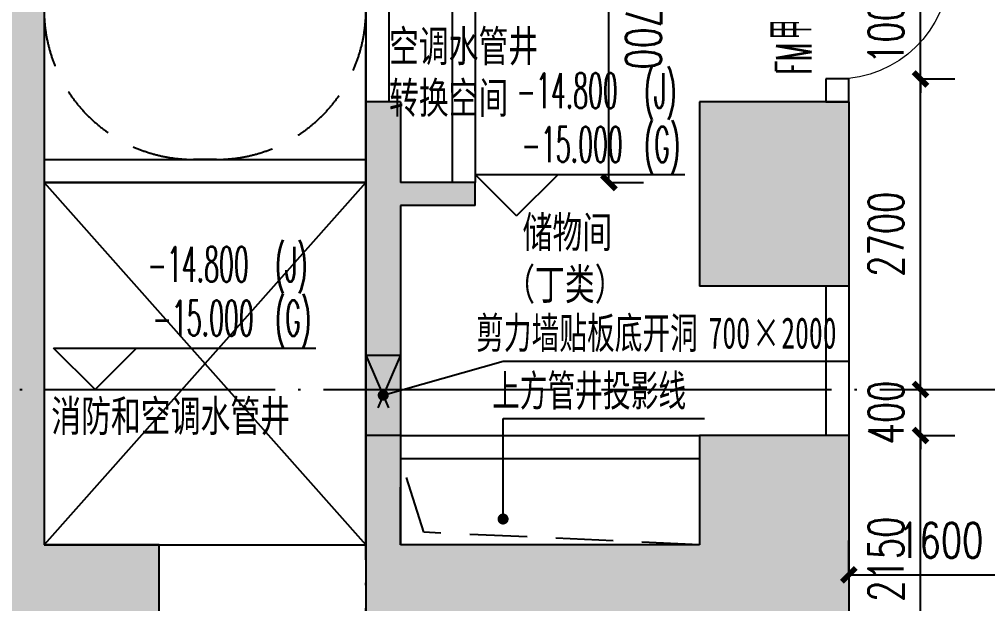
# Model space of a CAD drawing. Header units: millimetres. Extents: x 12325263 to 13848842, y -1463133 to 573208.
# Drawn here: x 12588182 to 12596604, y -1376148 to -1371068 of the extents above; entities that cross this region are included whole.
import ezdxf

# ---------------------------------------------------------------- set-up
doc = ezdxf.new("R2010")
doc.units = ezdxf.units.MM
doc.header["$LTSCALE"] = 1000
for name, pattern in [('ACAD_ISO02W100', [15, 12, -3]), ('DASHED2', [0.375, 0.25, -0.125]), ('DOTE', [2.42, 2, -0.2, 0.02, -0.2])]:
    doc.linetypes.add(name, pattern=pattern)
for name, color, linetype in [('A-ANNO-DIMS', 83, 'Continuous'), ('A-ANNO-ELEV', 3, 'Continuous'), ('A-ANNO-TEXT', 7, 'Continuous'), ('A-AXIS', 16, 'DOTE'), ('A-WALL', 5, 'Continuous'), ('A-WALL-PATT', 8, 'Continuous'), ('A_WALL(防火墙)', 151, 'Continuous'), ('AXIS', 3, 'Continuous'), ('DOOR_FIRE', 1, 'Continuous'), ('DOOR_FIRE_TEXT', 7, 'Continuous'), ('PUB_DIM', 83, 'Continuous'), ('PUB_TEXT', 7, 'Continuous'), ('建筑-楼板开洞', 251, 'Continuous'), ('投影线', 6, 'ACAD_ISO02W100')]:
    doc.layers.add(name, color=color, linetype=linetype)
doc.styles.add('_TCH_DIM', font='SIMPLEX.shx', dxfattribs={"width": 0.7, "bigfont": 'GBCBIG.shx'})
doc.styles.add('_TCH_DIM_T3', font='SIMPLEX.shx', dxfattribs={"width": 0.705882, "bigfont": 'GBCBIG.shx'})
doc.styles.add('_TCH_WINDOW', font='SIMPLEX', dxfattribs={"width": 0.7, "height": 3.5, "bigfont": 'GBCBIG'})
doc.styles.add('TITXV', font='', dxfattribs={"width": 0.7})
doc.styles.add('宋体', font='', dxfattribs={"width": 0.65})
doc.styles.get('TITXV').set_extended_font_data('SimSun')
doc.styles.get('宋体').set_extended_font_data('SimSun')
doc.dimstyles.new('_TCH_ARCH&&120', dxfattribs={"dimtxt": 306, "dimasz": 120, "dimexe": 300, "dimexo": 360, "dimgap": 147, "dimtad": 1, "dimdec": 0, "dimzin": 0, "dimdsep": 46, "dimtxsty": '_TCH_DIM_T3', "dimblk": 'ARCHTICK', "dimcen": 0.09, "dimclrt": 7, "dimazin": 2, "dimtfac": 1, "dimtdec": 0, "dimtix": 1, "dimtmove": 2, "dimatfit": 3, "dimfxl": 1, "dimfxlon": 1, "dimtolj": 1, "dimtzin": 0, "dimarcsym": 0})

# ---------------------------------------------------------------- blocks, each defined once
blk = doc.blocks.new('asdgadfg')
at = {"layer": 'A-WALL-PATT'}
for points in [[(-15900, 19000), (-17150, 19300), (-17150, 9050), (-15900, 10250)], [(-13100, 14100), (-13100, 13400), (-12900, 13333.3), (-12800, 13400), (-12800, 14100)], [(-10200, 14100), (-10200, 12500), (-8900, 12500), (-8900, 14100)], [(-12900, 13333.3), (-13100, 13400), (-13100, 9050), (-12800, 10250), (-12800, 13200)], [(-12149.7, 13400), (-12800, 13400), (-12900, 13333.3), (-12800, 13200), (-12149.7, 13200)], [(-10200, 11200), (-10200, 10250), (-8900, 9050), (-8900, 11200)], [(-14900, 10250), (-15900, 10250), (-17150, 9050), (-14900, 9050)], [(-8900, 9050), (-10200, 10250), (-12800, 10250), (-13100, 9050)]]:
    blk.add_hatch(color=256, dxfattribs=at).paths.add_polyline_path(points)
at = {"layer": 'A-WALL'}
for p, q in [((-15900, 19000), (-15900, 10250)), ((-13100, 14100), (-13100, 13400)), ((-12800, 14100), (-13100, 14100)), ((-12800, 14100), (-12800, 13400)), ((-10200, 14100), (-10200, 12500)), ((-8900, 14100), (-10200, 14100)), ((-8900, 14100), (-8900, 12500)), ((-13100, 13400), (-13100, 9050)), ((-12149.7, 13400), (-12800, 13400)), ((-12149.7, 13200), (-12149.7, 13400)), ((-12800, 13200), (-12800, 10250)), ((-12149.7, 13200), (-12800, 13200)), ((-8900, 12500), (-10200, 12500)), ((-10200, 11200), (-10200, 10250)), ((-8900, 11200), (-10200, 11200)), ((-8900, 11200), (-8900, 9050)), ((-14900, 10250), (-15900, 10250)), ((-14900, 9050), (-14900, 10250)), ((-10200, 10250), (-12800, 10250))]:
    blk.add_line(p, q, dxfattribs=at)
blk = doc.blocks.new('qlzw')
at = {"layer": 'A-AXIS'}
for p, q in [((12457766.8, 979489.8), (12457766.8, 1082089.8)), ((12411416.8, 1007589.8), (12486866.8, 1007589.8))]:
    blk.add_line(p, q, dxfattribs=at)
blk = doc.blocks.new('_ArchTick')
at = {"color": 0, "linetype": 'ByBlock', "const_width": 0.4}
blk.add_lwpolyline([(-0.5, -0.5), (0.5, 0.5)], dxfattribs=at)
blk = doc.blocks.new('*D3335')
at = {"layer": 'A-ANNO-DIMS', "color": 0, "lineweight": -2, "transparency": 16777216}
for p, q in [((12593308.9, -1369786.7), (12593609.9, -1369786.7)), ((12593310.1, -1372486.7), (12593309.9, -1369786.7)), ((12593309.1, -1372486.7), (12593610.1, -1372486.7))]:
    blk.add_line(p, q, dxfattribs=at)
at = {"layer": 'Defpoints', "color": 0, "transparency": 16777216}
for p in [(12592146.8, -1369786.8), (12593309.9, -1369786.7), (12592147.1, -1372486.8)]:
    blk.add_point(p, dxfattribs=at)
at = {"layer": 'A-ANNO-DIMS', "color": 0, "lineweight": -2, "transparency": 16777216, "xscale": 120, "yscale": 120, "zscale": 120}
for p, rotation in [((12593309.9, -1369786.7), 90.00527191770229), ((12593310.1, -1372486.7), 270.0052719177023)]:
    blk.add_blockref('_ArchTick', p, dxfattribs=dict(at, rotation=rotation))
at = {"layer": 'A-ANNO-DIMS', "color": 7, "transparency": 16777216, "insert": (12593610, -1371136.7), "char_height": 306, "attachment_point": 5, "rotation": 270.00527, "style": '_TCH_DIM_T3'}
blk.add_mtext('\\A1;2700', dxfattribs=at)
blk = doc.blocks.new('*D3597')
at = {"layer": 'Defpoints', "color": 0, "transparency": 16777216}
for p in [(12595296.8, -1374686.8), (12596020, -1374686.8), (12595296.8, -1376836.8)]:
    blk.add_point(p, dxfattribs=at)
at = {"layer": 'PUB_DIM', "color": 0, "lineweight": -2, "transparency": 16777216}
for p, q in [((12596019, -1374686.8), (12596320, -1374686.8)), ((12596020, -1376836.8), (12596020, -1374686.8)), ((12596019, -1376836.8), (12596320, -1376836.8))]:
    blk.add_line(p, q, dxfattribs=at)
at = {"layer": 'PUB_DIM', "color": 0, "lineweight": -2, "transparency": 16777216, "xscale": 120, "yscale": 120, "zscale": 120}
for p, rotation in [((12596020, -1374686.8), 90), ((12596020, -1376836.8), 270)]:
    blk.add_blockref('_ArchTick', p, dxfattribs=dict(at, rotation=rotation))
at = {"layer": 'PUB_DIM', "color": 7, "transparency": 16777216, "insert": (12595720, -1375761.8), "char_height": 306, "attachment_point": 5, "rotation": 90, "style": '_TCH_DIM_T3'}
blk.add_mtext('\\A1;2150', dxfattribs=at)
blk = doc.blocks.new('*D3598')
at = {"layer": 'Defpoints', "color": 0, "transparency": 16777216}
for p in [(12595296.8, -1374286.8), (12596020, -1374286.8), (12595296.8, -1374686.8)]:
    blk.add_point(p, dxfattribs=at)
at = {"layer": 'PUB_DIM', "color": 0, "lineweight": -2, "transparency": 16777216}
for p, q in [((12596020, -1374286.8), (12596020, -1374166.8)), ((12596019, -1374286.8), (12596320, -1374286.8)), ((12596020, -1374686.8), (12596020, -1374286.8)), ((12596019, -1374686.8), (12596320, -1374686.8)), ((12596020, -1374686.8), (12596020, -1374806.8))]:
    blk.add_line(p, q, dxfattribs=at)
at = {"layer": 'PUB_DIM', "color": 0, "lineweight": -2, "transparency": 16777216, "xscale": 120, "yscale": 120, "zscale": 120}
for p, rotation in [((12596020, -1374286.8), 270), ((12596020, -1374686.8), 90)]:
    blk.add_blockref('_ArchTick', p, dxfattribs=dict(at, rotation=rotation))
at = {"layer": 'PUB_DIM', "color": 7, "transparency": 16777216, "insert": (12595720, -1374486.8), "char_height": 306, "attachment_point": 5, "rotation": 90, "style": '_TCH_DIM_T3'}
blk.add_mtext('\\A1;400', dxfattribs=at)
blk = doc.blocks.new('*D3599')
at = {"layer": 'Defpoints', "color": 0, "transparency": 16777216}
for p in [(12595296.8, -1371586.8), (12596020, -1371586.8), (12595296.8, -1374286.8)]:
    blk.add_point(p, dxfattribs=at)
at = {"layer": 'PUB_DIM', "color": 0, "lineweight": -2, "transparency": 16777216}
for p, q in [((12596019, -1371586.8), (12596320, -1371586.8)), ((12596020, -1374286.8), (12596020, -1371586.8)), ((12596019, -1374286.8), (12596320, -1374286.8))]:
    blk.add_line(p, q, dxfattribs=at)
at = {"layer": 'PUB_DIM', "color": 0, "lineweight": -2, "transparency": 16777216, "xscale": 120, "yscale": 120, "zscale": 120}
for p, rotation in [((12596020, -1371586.8), 90), ((12596020, -1374286.8), 270)]:
    blk.add_blockref('_ArchTick', p, dxfattribs=dict(at, rotation=rotation))
at = {"layer": 'PUB_DIM', "color": 7, "transparency": 16777216, "insert": (12595720, -1372936.8), "char_height": 306, "attachment_point": 5, "rotation": 90, "style": '_TCH_DIM_T3'}
blk.add_mtext('\\A1;2700', dxfattribs=at)
blk = doc.blocks.new('*D3600')
at = {"layer": 'Defpoints', "color": 0, "transparency": 16777216}
for p in [(12595296.8, -1370586.8), (12596020, -1370586.8), (12595296.8, -1371586.8)]:
    blk.add_point(p, dxfattribs=at)
at = {"layer": 'PUB_DIM', "color": 0, "lineweight": -2, "transparency": 16777216}
for p, q in [((12596020, -1370586.8), (12596020, -1370466.8)), ((12596019, -1370586.8), (12596320, -1370586.8)), ((12596020, -1371586.8), (12596020, -1370586.8)), ((12596019, -1371586.8), (12596320, -1371586.8)), ((12596020, -1371586.8), (12596020, -1371706.8))]:
    blk.add_line(p, q, dxfattribs=at)
at = {"layer": 'PUB_DIM', "color": 0, "lineweight": -2, "transparency": 16777216, "xscale": 120, "yscale": 120, "zscale": 120}
for p, rotation in [((12596020, -1370586.8), 270), ((12596020, -1371586.8), 90)]:
    blk.add_blockref('_ArchTick', p, dxfattribs=dict(at, rotation=rotation))
at = {"layer": 'PUB_DIM', "color": 7, "transparency": 16777216, "insert": (12595720, -1371086.8), "char_height": 306, "attachment_point": 5, "rotation": 90, "style": '_TCH_DIM_T3'}
blk.add_mtext('\\A1;1000', dxfattribs=at)
blk = doc.blocks.new('*D3676')
at = {"layer": 'A-ANNO-DIMS', "color": 0, "lineweight": -2, "transparency": 16777216}
for p, q in [((12595396.8, -1375899.2), (12595396.8, -1375598.2)), ((12596996.8, -1375899.2), (12596996.8, -1375598.2)), ((12595396.8, -1375898.2), (12596996.8, -1375898.2))]:
    blk.add_line(p, q, dxfattribs=at)
at = {"layer": 'Defpoints', "color": 0, "transparency": 16777216}
for p in [(12596996.8, -1375898.2), (12595396.8, -1376836.8), (12596996.8, -1376836.8)]:
    blk.add_point(p, dxfattribs=at)
at = {"layer": 'A-ANNO-DIMS', "color": 0, "lineweight": -2, "transparency": 16777216, "xscale": 120, "yscale": 120, "zscale": 120, "rotation": 180}
blk.add_blockref('_ArchTick', (12595396.8, -1375898.2), dxfattribs=at)
at = {"layer": 'A-ANNO-DIMS', "color": 0, "lineweight": -2, "transparency": 16777216, "xscale": 120, "yscale": 120, "zscale": 120}
blk.add_blockref('_ArchTick', (12596996.8, -1375898.2), dxfattribs=at)
at = {"layer": 'A-ANNO-DIMS', "color": 7, "transparency": 16777216, "insert": (12596196.8, -1375598.2), "char_height": 306, "attachment_point": 5, "style": '_TCH_DIM_T3'}
blk.add_mtext('\\A1;1600', dxfattribs=at)
blk = doc.blocks.new('$DorLib2D$00000001')
for p, q in [((0.45, 0.975), (0.5, 0.975)), ((0.45, 0), (0.45, 0.975)), ((0.5, 0), (0.5, 0.975)), ((0.5, 0), (0.45, 0))]:
    blk.add_line(p, q)
at = {"lineweight": 13}
blk.add_arc((0.475, 0), 0.975, 91.46928, 180, dxfattribs=at)

msp = doc.modelspace()

# ---------------------------------------------------------------- hatches: boundary and pattern name
at = {"layer": 'A-WALL-PATT'}
h = msp.add_hatch(dxfattribs=at)
h.set_pattern_fill('ANSI37', color=252, scale=400)
h.set_pattern_definition([(45, (0, 0), (-449.012806, 449.012806), []), (135, (0, 0), (-449.012806, -449.012806), [])])
h.paths.add_polyline_path([(12504241.6, -1283958), (12637591.6, -1283958), (12637591.6, -1405608), (12504241.6, -1405608)])
h.paths.add_polyline_path([(12536667.4, -1284257.5), (12508912.2, -1303721.7), (12510476.6, -1305952.6), (12510476.6, -1360683.5), (12523697, -1360697.5), (12523657.2, -1398386.8), (12613949.5, -1398386.7), (12628138.6, -1317575.9), (12611264, -1314613), (12574996.8, -1314613), (12574997.8, -1307236.8), (12568296.8, -1307236.8), (12568296.8, -1310085.9), (12554779.2, -1310084.1)], flags=16)

# ---------------------------------------------------------------- linework, layer by layer
at = {"layer": 'A-ANNO-ELEV'}
for p, q in [((12592507.1, -1372776.8), (12592147.1, -1372416.8)), ((12592147.1, -1372416.8), (12593970, -1372416.8)), ((12592507.1, -1372776.8), (12592867.1, -1372416.8)), ((12588840, -1374286.8), (12588480, -1373926.8)), ((12588480, -1373926.8), (12590760, -1373926.8)), ((12588840, -1374286.8), (12589200, -1373926.8))]:
    msp.add_line(p, q, dxfattribs=at)
at = {"layer": 'A-WALL'}
for p, q in [((12591946.8, -1369786.8), (12591946.8, -1372486.8)), ((12592146.8, -1369786.8), (12592146.8, -1372486.8)), ((12591196.8, -1370486.8), (12591196.8, -1371786.8)), ((12591396.8, -1370486.8), (12591396.8, -1371786.8)), ((12595396.8, -1371586.8), (12595196.8, -1371586.8)), ((12595196.8, -1371586.8), (12595196.8, -1371786.8)), ((12595396.8, -1371786.8), (12595396.8, -1371586.8)), ((12591396.8, -1371786.8), (12591196.8, -1371786.8)), ((12595196.8, -1371786.8), (12595396.8, -1371786.8)), ((12588396.8, -1372286.8), (12591196.8, -1372286.8)), ((12588396.8, -1372286.8), (12588396.8, -1372486.8)), ((12591196.8, -1372286.8), (12591196.8, -1372486.8)), ((12588396.8, -1372486.8), (12591196.8, -1372486.8)), ((12592146.8, -1372486.8), (12591946.8, -1372486.8)), ((12595196.8, -1373386.8), (12595196.8, -1374686.8)), ((12595396.8, -1373386.8), (12595196.8, -1373386.8)), ((12595396.8, -1373386.8), (12595396.8, -1374686.8)), ((12591496.8, -1374686.8), (12594096.8, -1374686.8)), ((12591496.8, -1374686.8), (12591496.8, -1374886.8)), ((12594096.8, -1374686.8), (12594096.8, -1374886.8)), ((12595396.8, -1374686.8), (12595196.8, -1374686.8)), ((12591496.8, -1374886.8), (12594096.8, -1374886.8))]:
    msp.add_line(p, q, dxfattribs=at)
at = {"layer": 'AXIS'}
for p, q in [((12591346.8, -1374336.8), (12592389.4, -1374040)), ((12592389.4, -1374040), (12595396.8, -1374040)), ((12592389.4, -1375412.9), (12592389.4, -1374540)), ((12592389.4, -1374540), (12594141.8, -1374540))]:
    msp.add_line(p, q, dxfattribs=at)
at = {"layer": 'AXIS', "const_width": 48}
for points in [[(12591323.7, -1374343.4, 1), (12591369.9, -1374330.2, 1)], [(12592389.4, -1375436.9, 1), (12592389.4, -1375388.9, 1)]]:
    msp.add_lwpolyline(points, format="xyb", close=True, dxfattribs=at)
at = {"layer": '建筑-楼板开洞'}
for p, q in [((12588396.8, -1372486.8), (12591196.8, -1375636.8)), ((12591196.8, -1372486.8), (12588396.8, -1375636.8))]:
    msp.add_line(p, q, dxfattribs=at)
msp.add_lwpolyline([(12588396.8, -1375636.8), (12591196.8, -1375636.8), (12591196.8, -1372486.8), (12588396.8, -1372486.8)], close=True, dxfattribs=at)
at = {"layer": '投影线', "color": 252, "linetype": 'DASHED2'}
for p, q in [((12588396.8, -1370986.8), (12588396.8, -1372286.8)), ((12591196.8, -1372286.8), (12591196.8, -1370986.8)), ((12588396.8, -1372286.8), (12591196.8, -1372286.8))]:
    msp.add_line(p, q, dxfattribs=at)
at = {"layer": '投影线', "linetype": 'DASHED2', "ltscale": 2}
for p, q in [((12591196.8, -1373986.8), (12591496.8, -1374686.8)), ((12591496.8, -1373986.8), (12591196.8, -1374686.8))]:
    msp.add_line(p, q, dxfattribs=at)
at = {"layer": '投影线', "color": 252, "linetype": 'DASHED2', "ltscale": 2}
msp.add_lwpolyline([(12591196.6, -1370986.8, -0.414214), (12589896.7, -1372286.7), (12589696.7, -1372286.7, -0.414214), (12588396.8, -1370986.8)], format="xyb", dxfattribs=at)
at = {"layer": '投影线', "linetype": 'DASHED2', "ltscale": 2}
for points in [[(12591496.8, -1374686.8), (12591196.8, -1374686.8), (12591196.8, -1373986.8), (12591496.8, -1373986.8)], [(12591496.8, -1375636.8), (12591496.8, -1374886.8), (12594096.8, -1374886.8), (12594096.8, -1375636.8)]]:
    msp.add_lwpolyline(points, close=True, dxfattribs=at)
msp.add_lwpolyline([(12594096.8, -1375636.8), (12591699.3, -1375527.8), (12591496.8, -1374886.8)], dxfattribs=at)

# ---------------------------------------------------------------- block references
msp.add_blockref('asdgadfg', (12604296.8, -1385886.8))
at = {"layer": 'A_WALL(防火墙)'}
msp.add_blockref('qlzw', (133430, -2381876.5), dxfattribs=at)
at = {"layer": 'DOOR_FIRE', "xscale": -1000, "yscale": 1000, "zscale": 200, "rotation": 270}
msp.add_blockref('$DorLib2D$00000001', (12595296.8, -1371086.8), dxfattribs=at)

# ---------------------------------------------------------------- texts
at = {"layer": 'A-ANNO-TEXT'}
for s, height, style, width, p in [('空调水管井', 271.9, 'TITXV', 0.7, (12591396.8, -1371436.8)), ('(J)', 306, '_TCH_DIM', 0.494118, (12593612.8, -1371840.8)), ('转换空间', 271.9, 'TITXV', 0.7, (12591396.8, -1371886.8)), ('-14.800', 306, '_TCH_DIM', 0.494118, (12592506.4, -1371840.8)), ('(G)', 306, '_TCH_DIM', 0.494118, (12593612.8, -1372308.8)), ('-15.000', 306, '_TCH_DIM', 0.494118, (12592549.6, -1372308.8)), ('储物间', 271.9, 'TITXV', 0.7, (12592558.9, -1373054.8)), ('-14.800', 306, '_TCH_DIM', 0.494118, (12589296.4, -1373350.8)), ('(J)', 306, '_TCH_DIM', 0.494118, (12590402.8, -1373350.8)), ('（丁类）', 271.9, 'TITXV', 0.7, (12592407.7, -1373507.2)), ('(G)', 306, '_TCH_DIM', 0.494118, (12590402.8, -1373818.8)), ('-15.000', 306, '_TCH_DIM', 0.494118, (12589339.6, -1373818.8)), ('消防和空调水管井', 271.9, 'TITXV', 0.7, (12588459.3, -1374652.4))]:
    msp.add_text(s, height=height, dxfattribs=dict(at, style=style, width=width)).set_placement(p)
at = {"layer": 'DOOR_FIRE_TEXT', "style": '_TCH_WINDOW'}
for s, height, width, p in [('甲', 347.2, 0.7, (12595070.9, -1371243.7)), ('FM', 306, 0.494118, (12595070.9, -1371546.1))]:
    msp.add_text(s, height=height, rotation=90, dxfattribs=dict(at, width=width)).set_placement(p)
at = {"layer": 'PUB_TEXT', "style": '宋体', "width": 0.65}
for s, p in [('剪力墙贴板底开洞', (12592155, -1373930.5)), ('700', (12594177.1, -1373930.5)), ('×', (12594556.2, -1373930.5)), ('2000', (12594809, -1373930.5)), ('上方管井投影线', (12592294.1, -1374432))]:
    msp.add_text(s, height=271.9, dxfattribs=at).set_placement(p)

# ---------------------------------------------------------------- dimensions: what is measured, and where the dimension line sits
at = {"layer": 'A-ANNO-DIMS'}
for p1, p2, distance, picture, middle in [((12592147.1, -1372486.8), (12592146.8, -1369786.8), -1163.1, '*D3335', (12593610, -1371136.7)), ((12595396.8, -1376836.8), (12596996.8, -1376836.8), 938.6, '*D3676', (12596196.8, -1375598.2))]:
    dim = msp.add_aligned_dim(p1=p1, p2=p2, distance=distance, dimstyle='_TCH_ARCH&&120', dxfattribs=at)
    dim.commit()
    dim.dimension.update_dxf_attribs({"geometry": picture, "text_midpoint": middle})
at = {"layer": 'PUB_DIM'}
for p1, p2, picture, middle in [((12595296.8, -1371586.8), (12595296.8, -1370586.8), '*D3600', (12595720, -1371086.8)), ((12595296.8, -1374286.8), (12595296.8, -1371586.8), '*D3599', (12595720, -1372936.8)), ((12595296.8, -1374686.8), (12595296.8, -1374286.8), '*D3598', (12595720, -1374486.8)), ((12595296.8, -1376836.8), (12595296.8, -1374686.8), '*D3597', (12595720, -1375761.8))]:
    dim = msp.add_aligned_dim(p1=p1, p2=p2, distance=-723.2, dimstyle='_TCH_ARCH&&120', dxfattribs=at)
    dim.commit()
    dim.dimension.update_dxf_attribs({"geometry": picture, "text_midpoint": middle})

doc.saveas('drawing.dxf')
